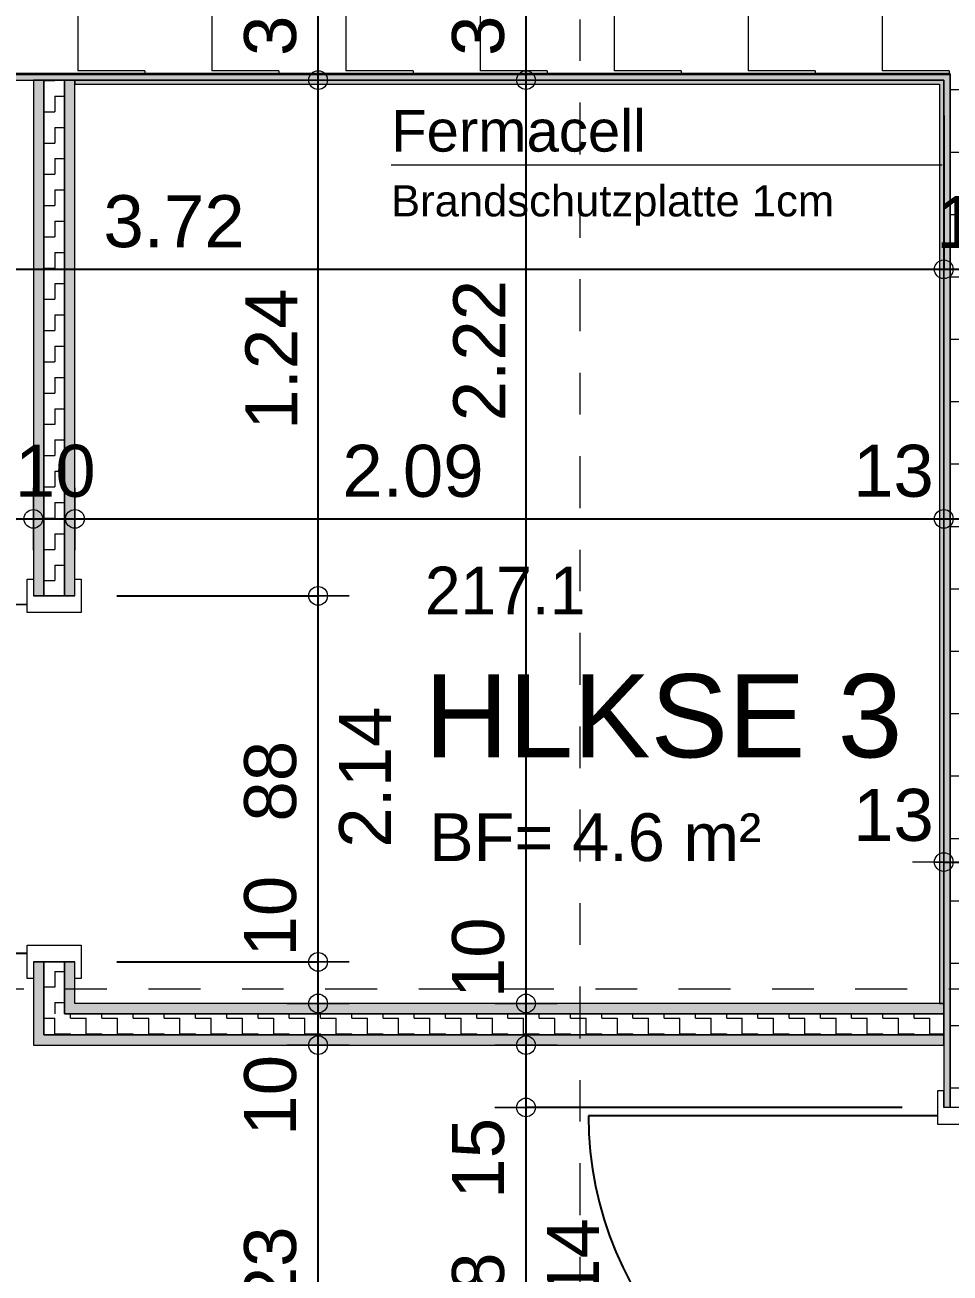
# Model space of a CAD drawing. Header units: metres. Extents: x -94.5 to -10.5, y 121.5 to 156.5.
# Drawn here: x -55.758 to -53.533, y 139.655 to 142.655 of the extents above; entities that cross this region are included whole.
import ezdxf

# ---------------------------------------------------------------- set-up
doc = ezdxf.new("R2010")
doc.units = ezdxf.units.M
doc.header["$PDMODE"] = 65
doc.linetypes.add('AUSGEZOGEN', pattern=[0])
doc.linetypes.add('GETRENNT2_S10', pattern=[0.255, 0.125, -0.065, 0, -0.065])
doc.layers.add('XR$1$_3808', color=7, linetype='Continuous')
for name, color, linetype, lineweight in [('XR$1$Bauachsen_grob', 7, 'GETRENNT2_S10', 13), ('XR$1$Daemmung', 7, 'AUSGEZOGEN', 18), ('XR$1$Holz_Innenverkleidung', 7, 'AUSGEZOGEN', 25), ('XR$1$Leichtbauwaende', 7, 'AUSGEZOGEN', 18), ('XR$1$Raumbezeichnung', 7, 'AUSGEZOGEN', 18), ('XR$1$Text_Werkplan_Ausfuehrung', 7, 'AUSGEZOGEN', 25), ('XR$1$Tuerblatt', 7, 'AUSGEZOGEN', 18), ('XR$1$Werkplan-_Ausfuehrungsmasse', 7, 'AUSGEZOGEN', 13)]:
    doc.layers.add(name, color=color, linetype=linetype, lineweight=lineweight)
doc.styles.add('ARIAL', font='ARIAL.TTF')
doc.dimstyles.new('_DIMSTYLE_3', dxfattribs={"dimtxt": 0.125, "dimasz": 0.15, "dimexe": 0, "dimexo": 0, "dimgap": 0.0625, "dimtad": 2, "dimrnd": 0.005, "dimzin": 4, "dimdsep": 46, "dimtxsty": 'ARIAL', "dimblk1": 'ALL_ML_KREIS', "dimblk2": 'ALL_ML_KREIS', "dimsah": 1, "dimcen": 0, "dimclrd": 256, "dimclre": 256, "dimclrt": 256, "dimadec": 0, "dimazin": 0, "dimtfac": 1, "dimtdec": 0, "dimtix": 1, "dimtmove": 2, "dimatfit": 3, "dimfxl": 0, "dimtzin": 0, "dimlwd": 0, "dimlwe": -1, "dimarcsym": 0})
doc.dimstyles.new('_DIMSTYLE_6', dxfattribs={"dimtxt": 0.125, "dimasz": 0.15, "dimexe": 0, "dimexo": 0, "dimgap": 0.0625, "dimtad": 2, "dimdec": 1, "dimlfac": 100, "dimrnd": 0.5, "dimzin": 4, "dimdsep": 46, "dimtxsty": 'ARIAL', "dimblk1": 'ALL_ML_KREIS', "dimblk2": 'ALL_ML_KREIS', "dimsah": 1, "dimcen": 0, "dimclrd": 256, "dimclre": 256, "dimclrt": 256, "dimadec": 0, "dimazin": 0, "dimtfac": 1, "dimtdec": 0, "dimtix": 1, "dimtmove": 2, "dimatfit": 3, "dimfxl": 0, "dimtvp": 1.2, "dimtzin": 0, "dimlwd": 0, "dimlwe": -1, "dimarcsym": 0})
doc.dimstyles.new('_DIMSTYLE_9', dxfattribs={"dimtxt": 0.125, "dimasz": 0.15, "dimexe": 0, "dimexo": 0, "dimgap": 0.0625, "dimtad": 2, "dimdec": 1, "dimlfac": 100, "dimrnd": 0.5, "dimzin": 4, "dimdsep": 46, "dimtxsty": 'ARIAL', "dimblk1": 'ALL_ML_KREIS', "dimblk2": 'ALL_ML_KREIS', "dimsah": 1, "dimcen": 0, "dimclrd": 256, "dimclre": 256, "dimclrt": 256, "dimadec": 0, "dimazin": 0, "dimtfac": 1, "dimtdec": 0, "dimtix": 1, "dimtmove": 2, "dimatfit": 3, "dimfxl": 0, "dimtzin": 0, "dimlwd": 0, "dimlwe": -1, "dimarcsym": 0})
pattern_1 = [(270, (0.07515, -0.07515), (0.037575, -0.037575), [0.037575, -0.037575]), (360, (0.07515, -0.07515), (0.037575, 0.037575), [0.037575, -0.037575])]

# ---------------------------------------------------------------- blocks, each defined once
blk = doc.blocks.new('ALL_ML_KREIS')
at = {"color": 0, "linetype": 'ByBlock', "lineweight": -2}
for p, q in [((0, -0.5), (0, 0.5)), ((-1, 0), (0.5, 0))]:
    blk.add_line(p, q, dxfattribs=at)
blk.add_circle((0, 0), 0.15, dxfattribs=at)
blk = doc.blocks.new('*D182')
at = {"layer": 'DEFPOINTS'}
for p in [(-53.4181, 142.538), (-53.5481, 142.523), (-53.5481, 140.6431)]:
    blk.add_point(p, dxfattribs=at)
at = {"layer": 'XR$1$Werkplan-_Ausfuehrungsmasse', "lineweight": -2}
for p, q in [((-53.5481, 140.6431), (-53.5481, 140.6431)), ((-53.5481, 140.6431), (-53.4181, 140.6431)), ((-53.4181, 140.6431), (-53.4181, 140.6431))]:
    blk.add_line(p, q, dxfattribs=at)
at = {"layer": 'XR$1$Werkplan-_Ausfuehrungsmasse', "xscale": 0.15, "yscale": 0.15, "zscale": 0.15, "rotation": 180}
blk.add_blockref('ALL_ML_KREIS', (-53.5481, 140.6431), dxfattribs=at)
at = {"layer": 'XR$1$Werkplan-_Ausfuehrungsmasse', "xscale": 0.15, "yscale": 0.15, "zscale": 0.15}
blk.add_blockref('ALL_ML_KREIS', (-53.4181, 140.6431), dxfattribs=at)
at = {"layer": 'XR$1$Werkplan-_Ausfuehrungsmasse', "insert": (-53.6694, 140.7556), "char_height": 0.125, "width": 0.5, "attachment_point": 5, "style": 'ARIAL'}
blk.add_mtext('\\A1;{\\A1;{13\\H0.082500;\\S^ ;}}', dxfattribs=at)
blk = doc.blocks.new('*D240')
at = {"layer": 'DEFPOINTS'}
for p in [(-53.5481, 140.203), (-55.0531, 138.973), (-53.5481, 138.973)]:
    blk.add_point(p, dxfattribs=at)
at = {"layer": 'XR$1$Werkplan-_Ausfuehrungsmasse', "lineweight": -2}
for p, q in [((-55.0531, 140.203), (-55.0531, 140.203)), ((-55.0531, 138.973), (-55.0531, 140.203)), ((-55.0531, 138.973), (-55.0531, 138.973))]:
    blk.add_line(p, q, dxfattribs=at)
at = {"layer": 'XR$1$Werkplan-_Ausfuehrungsmasse', "xscale": 0.15, "yscale": 0.15, "zscale": 0.15}
for p, rotation in [((-55.0531, 140.203), 90), ((-55.0531, 138.973), 270)]:
    blk.add_blockref('ALL_ML_KREIS', p, dxfattribs=dict(at, rotation=rotation))
at = {"layer": 'XR$1$Werkplan-_Ausfuehrungsmasse', "insert": (-55.1678, 139.5971), "char_height": 0.125, "width": 0.5, "attachment_point": 5, "rotation": 90, "style": 'ARIAL'}
blk.add_mtext('\\A1;{\\A1;{1.23\\H0.082500;\\S^ ;}}', dxfattribs=at)
blk = doc.blocks.new('*D241')
at = {"layer": 'DEFPOINTS'}
for p in [(-53.5481, 140.303), (-55.0531, 140.203), (-53.5481, 140.203)]:
    blk.add_point(p, dxfattribs=at)
at = {"layer": 'XR$1$Werkplan-_Ausfuehrungsmasse', "lineweight": -2}
for p, q in [((-55.0531, 140.303), (-55.0531, 140.303)), ((-55.0531, 140.203), (-55.0531, 140.303)), ((-55.0531, 140.203), (-55.0531, 140.203))]:
    blk.add_line(p, q, dxfattribs=at)
at = {"layer": 'XR$1$Werkplan-_Ausfuehrungsmasse', "xscale": 0.15, "yscale": 0.15, "zscale": 0.15}
for p, rotation in [((-55.0531, 140.303), 90), ((-55.0531, 140.203), 270)]:
    blk.add_blockref('ALL_ML_KREIS', p, dxfattribs=dict(at, rotation=rotation))
at = {"layer": 'XR$1$Werkplan-_Ausfuehrungsmasse', "insert": (-55.1677, 140.0822), "char_height": 0.125, "width": 0.5, "attachment_point": 5, "rotation": 90, "style": 'ARIAL'}
blk.add_mtext('\\A1;{\\A1;{10\\H0.082500;\\S^ ;}}', dxfattribs=at)
blk = doc.blocks.new('*D242')
at = {"layer": 'DEFPOINTS'}
for p in [(-55.6381, 140.403), (-55.0531, 140.303), (-53.5481, 140.303)]:
    blk.add_point(p, dxfattribs=at)
at = {"layer": 'XR$1$Werkplan-_Ausfuehrungsmasse', "lineweight": -2}
for p, q in [((-55.537, 140.403), (-55.0531, 140.403)), ((-55.0531, 140.303), (-55.0531, 140.403)), ((-55.0531, 140.303), (-55.0531, 140.303))]:
    blk.add_line(p, q, dxfattribs=at)
at = {"layer": 'XR$1$Werkplan-_Ausfuehrungsmasse', "xscale": 0.15, "yscale": 0.15, "zscale": 0.15}
for p, rotation in [((-55.0531, 140.403), 90), ((-55.0531, 140.303), 270)]:
    blk.add_blockref('ALL_ML_KREIS', p, dxfattribs=dict(at, rotation=rotation))
at = {"layer": 'XR$1$Werkplan-_Ausfuehrungsmasse', "insert": (-55.1677, 140.513), "char_height": 0.125, "width": 0.5, "attachment_point": 5, "rotation": 90, "style": 'ARIAL'}
blk.add_mtext('\\A1;{\\A1;{10\\H0.082500;\\S^ ;}}', dxfattribs=at)
blk = doc.blocks.new('*D243')
at = {"layer": 'DEFPOINTS'}
for p in [(-55.6381, 141.283), (-55.6381, 140.403), (-55.0531, 140.403)]:
    blk.add_point(p, dxfattribs=at)
at = {"layer": 'XR$1$Werkplan-_Ausfuehrungsmasse', "lineweight": -2}
for p, q in [((-55.537, 141.283), (-55.0531, 141.283)), ((-55.0531, 140.403), (-55.0531, 141.283)), ((-55.537, 140.403), (-55.0531, 140.403))]:
    blk.add_line(p, q, dxfattribs=at)
at = {"layer": 'XR$1$Werkplan-_Ausfuehrungsmasse', "xscale": 0.15, "yscale": 0.15, "zscale": 0.15}
for p, rotation in [((-55.0531, 141.283), 90), ((-55.0531, 140.403), 270)]:
    blk.add_blockref('ALL_ML_KREIS', p, dxfattribs=dict(at, rotation=rotation))
at = {"layer": 'XR$1$Werkplan-_Ausfuehrungsmasse', "insert": (-55.0026, 140.6773), "char_height": 0.125, "width": 0.00625, "attachment_point": 1, "rotation": 90, "line_spacing_factor": 0.60241, "style": 'ARIAL'}
blk.add_mtext('\\A1;{2.14\\H0.082500;\\S^ ;}', dxfattribs=at)
at = {"layer": 'XR$1$Werkplan-_Ausfuehrungsmasse', "insert": (-55.1677, 140.8373), "char_height": 0.125, "width": 0.5, "attachment_point": 5, "rotation": 90, "style": 'ARIAL'}
blk.add_mtext('\\A1;{\\A1;{88\\H0.082500;\\S^ ;}}', dxfattribs=at)
blk = doc.blocks.new('*D244')
at = {"layer": 'DEFPOINTS'}
for p in [(-53.5581, 142.523), (-55.6381, 141.283), (-55.0531, 141.283)]:
    blk.add_point(p, dxfattribs=at)
at = {"layer": 'XR$1$Werkplan-_Ausfuehrungsmasse', "lineweight": -2}
for p, q in [((-55.0531, 142.523), (-55.0531, 142.523)), ((-55.0531, 141.283), (-55.0531, 142.523)), ((-55.537, 141.283), (-55.0531, 141.283))]:
    blk.add_line(p, q, dxfattribs=at)
at = {"layer": 'XR$1$Werkplan-_Ausfuehrungsmasse', "xscale": 0.15, "yscale": 0.15, "zscale": 0.15}
for p, rotation in [((-55.0531, 142.523), 90), ((-55.0531, 141.283), 270)]:
    blk.add_blockref('ALL_ML_KREIS', p, dxfattribs=dict(at, rotation=rotation))
at = {"layer": 'XR$1$Werkplan-_Ausfuehrungsmasse', "insert": (-55.1656, 141.8523), "char_height": 0.125, "width": 0.5, "attachment_point": 5, "rotation": 90, "style": 'ARIAL'}
blk.add_mtext('\\A1;{\\A1;{1.24\\H0.082500;\\S^ ;}}', dxfattribs=at)
blk = doc.blocks.new('*D245')
at = {"layer": 'DEFPOINTS'}
for p in [(-61.6981, 142.843), (-55.0531, 142.523), (-53.5581, 142.523)]:
    blk.add_point(p, dxfattribs=at)
at = {"layer": 'XR$1$Werkplan-_Ausfuehrungsmasse', "lineweight": -2}
for p, q in [((-55.0531, 142.843), (-55.0531, 142.843)), ((-55.0531, 142.523), (-55.0531, 142.843)), ((-55.0531, 142.523), (-55.0531, 142.523))]:
    blk.add_line(p, q, dxfattribs=at)
at = {"layer": 'XR$1$Werkplan-_Ausfuehrungsmasse', "xscale": 0.15, "yscale": 0.15, "zscale": 0.15}
for p, rotation in [((-55.0531, 142.843), 90), ((-55.0531, 142.523), 270)]:
    blk.add_blockref('ALL_ML_KREIS', p, dxfattribs=dict(at, rotation=rotation))
at = {"layer": 'XR$1$Werkplan-_Ausfuehrungsmasse', "insert": (-55.1678, 142.678), "char_height": 0.125, "width": 0.5, "attachment_point": 5, "rotation": 90, "style": 'ARIAL'}
blk.add_mtext('\\A1;{\\A1;{32\\H0.082500;\\S^ ;}}', dxfattribs=at)
blk = doc.blocks.new('*D257')
at = {"layer": 'DEFPOINTS'}
for p in [(-59.6581, 142.523), (-55.7381, 142.523), (-59.6581, 141.4681)]:
    blk.add_point(p, dxfattribs=at)
at = {"layer": 'XR$1$Werkplan-_Ausfuehrungsmasse', "lineweight": -2}
for p, q in [((-59.6581, 141.4681), (-59.6581, 141.4681)), ((-59.6581, 141.4681), (-55.7381, 141.4681)), ((-55.7381, 141.4681), (-55.7381, 141.4681))]:
    blk.add_line(p, q, dxfattribs=at)
at = {"layer": 'XR$1$Werkplan-_Ausfuehrungsmasse', "xscale": 0.15, "yscale": 0.15, "zscale": 0.15, "rotation": 180}
blk.add_blockref('ALL_ML_KREIS', (-59.6581, 141.4681), dxfattribs=at)
at = {"layer": 'XR$1$Werkplan-_Ausfuehrungsmasse', "xscale": 0.15, "yscale": 0.15, "zscale": 0.15}
blk.add_blockref('ALL_ML_KREIS', (-55.7381, 141.4681), dxfattribs=at)
at = {"layer": 'XR$1$Werkplan-_Ausfuehrungsmasse', "insert": (-57.6884, 141.5828), "char_height": 0.125, "width": 0.5, "attachment_point": 5, "style": 'ARIAL'}
blk.add_mtext('\\A1;{\\A1;{3.92\\H0.082500;\\S^ ;}}', dxfattribs=at)
blk = doc.blocks.new('*D258')
at = {"layer": 'DEFPOINTS'}
for p in [(-55.7381, 142.523), (-55.6381, 142.523), (-55.7381, 141.4681)]:
    blk.add_point(p, dxfattribs=at)
at = {"layer": 'XR$1$Werkplan-_Ausfuehrungsmasse', "lineweight": -2}
for p, q in [((-55.7381, 141.4681), (-55.7381, 141.4681)), ((-55.7381, 141.4681), (-55.6381, 141.4681)), ((-55.6381, 141.4681), (-55.6381, 141.4681))]:
    blk.add_line(p, q, dxfattribs=at)
at = {"layer": 'XR$1$Werkplan-_Ausfuehrungsmasse', "xscale": 0.15, "yscale": 0.15, "zscale": 0.15, "rotation": 180}
blk.add_blockref('ALL_ML_KREIS', (-55.7381, 141.4681), dxfattribs=at)
at = {"layer": 'XR$1$Werkplan-_Ausfuehrungsmasse', "xscale": 0.15, "yscale": 0.15, "zscale": 0.15}
blk.add_blockref('ALL_ML_KREIS', (-55.6381, 141.4681), dxfattribs=at)
at = {"layer": 'XR$1$Werkplan-_Ausfuehrungsmasse', "insert": (-55.6853, 141.5827), "char_height": 0.125, "width": 0.5, "attachment_point": 5, "style": 'ARIAL'}
blk.add_mtext('\\A1;{\\A1;{10\\H0.082500;\\S^ ;}}', dxfattribs=at)
blk = doc.blocks.new('*D259')
at = {"layer": 'DEFPOINTS'}
for p in [(-55.6381, 142.523), (-53.5481, 142.523), (-55.6381, 141.4681)]:
    blk.add_point(p, dxfattribs=at)
at = {"layer": 'XR$1$Werkplan-_Ausfuehrungsmasse', "lineweight": -2}
for p, q in [((-55.6381, 141.4681), (-55.6381, 141.4681)), ((-55.6381, 141.4681), (-53.5481, 141.4681)), ((-53.5481, 141.4681), (-53.5481, 141.4681))]:
    blk.add_line(p, q, dxfattribs=at)
at = {"layer": 'XR$1$Werkplan-_Ausfuehrungsmasse', "xscale": 0.15, "yscale": 0.15, "zscale": 0.15, "rotation": 180}
blk.add_blockref('ALL_ML_KREIS', (-55.6381, 141.4681), dxfattribs=at)
at = {"layer": 'XR$1$Werkplan-_Ausfuehrungsmasse', "xscale": 0.15, "yscale": 0.15, "zscale": 0.15}
blk.add_blockref('ALL_ML_KREIS', (-53.5481, 141.4681), dxfattribs=at)
at = {"layer": 'XR$1$Werkplan-_Ausfuehrungsmasse', "insert": (-54.8249, 141.5827), "char_height": 0.125, "width": 0.5, "attachment_point": 5, "style": 'ARIAL'}
blk.add_mtext('\\A1;{\\A1;{2.09\\H0.082500;\\S^ ;}}', dxfattribs=at)
blk = doc.blocks.new('*D260')
at = {"layer": 'DEFPOINTS'}
for p in [(-53.5481, 142.523), (-53.4181, 142.523), (-53.5481, 141.4681)]:
    blk.add_point(p, dxfattribs=at)
at = {"layer": 'XR$1$Werkplan-_Ausfuehrungsmasse', "lineweight": -2}
for p, q in [((-53.5481, 141.4681), (-53.5481, 141.4681)), ((-53.5481, 141.4681), (-53.4181, 141.4681)), ((-53.4181, 141.4681), (-53.4181, 141.4681))]:
    blk.add_line(p, q, dxfattribs=at)
at = {"layer": 'XR$1$Werkplan-_Ausfuehrungsmasse', "xscale": 0.15, "yscale": 0.15, "zscale": 0.15, "rotation": 180}
blk.add_blockref('ALL_ML_KREIS', (-53.5481, 141.4681), dxfattribs=at)
at = {"layer": 'XR$1$Werkplan-_Ausfuehrungsmasse', "xscale": 0.15, "yscale": 0.15, "zscale": 0.15}
blk.add_blockref('ALL_ML_KREIS', (-53.4181, 141.4681), dxfattribs=at)
at = {"layer": 'XR$1$Werkplan-_Ausfuehrungsmasse', "insert": (-53.6694, 141.5828), "char_height": 0.125, "width": 0.5, "attachment_point": 5, "style": 'ARIAL'}
blk.add_mtext('\\A1;{\\A1;{13\\H0.082500;\\S^ ;}}', dxfattribs=at)
blk = doc.blocks.new('COMPLEXOBJECT_7')
at = {"layer": 'XR$1$Bauachsen_grob', "color": 8}
for p, q in [((-54.4231, 130.869), (-54.4231, 153.5024)), ((-80.9611, 140.338), (-13.4611, 140.338))]:
    blk.add_line(p, q, dxfattribs=at)
blk = doc.blocks.new('Tür_7_$F2')
at = {"layer": 'XR$1$_3808', "color": 7, "linetype": 'AUSGEZOGEN', "lineweight": -3}
blk.add_line((0.86, 0.03), (0.86, 0.87), dxfattribs=at)
at = {"layer": 'XR$1$_3808', "color": 7, "linetype": 'AUSGEZOGEN', "lineweight": 18}
for points in [[(0, -0.05), (0, -0.115), (-0.04, -0.115), (-0.04, -0.13), (0.04, -0.13), (0.04, 0.03), (-0.04, 0.03), (-0.04, 0.015), (0, 0.015), (0, -0.05)], [(0.84, -0.05), (0.84, -0.13), (0.92, -0.13), (0.92, -0.115), (0.88, -0.115), (0.88, 0.015), (0.92, 0.015), (0.92, 0.03), (0.84, 0.03), (0.84, -0.05)]]:
    blk.add_lwpolyline(points, close=True, dxfattribs=at)
at = {"layer": 'XR$1$_3808', "color": 7, "linetype": 'AUSGEZOGEN', "lineweight": -3}
blk.add_arc((0.86, 0.03), 0.84, 90, 180, dxfattribs=at)
blk = doc.blocks.new('*D513')
at = {"layer": 'DEFPOINTS'}
for p in [(-53.5581, 140.053), (-54.5531, 139.173), (-53.5581, 139.173)]:
    blk.add_point(p, dxfattribs=at)
at = {"layer": 'XR$1$Werkplan-_Ausfuehrungsmasse', "lineweight": -2}
for p, q in [((-53.6481, 140.053), (-54.5531, 140.053)), ((-54.5531, 139.173), (-54.5531, 140.053)), ((-53.6481, 139.173), (-54.5531, 139.173))]:
    blk.add_line(p, q, dxfattribs=at)
at = {"layer": 'XR$1$Werkplan-_Ausfuehrungsmasse', "xscale": 0.15, "yscale": 0.15, "zscale": 0.15}
for p, rotation in [((-54.5531, 140.053), 90), ((-54.5531, 139.173), 270)]:
    blk.add_blockref('ALL_ML_KREIS', p, dxfattribs=dict(at, rotation=rotation))
at = {"layer": 'XR$1$Werkplan-_Ausfuehrungsmasse', "insert": (-54.5026, 139.4473), "char_height": 0.125, "width": 0.00625, "attachment_point": 1, "rotation": 90, "line_spacing_factor": 0.60241, "style": 'ARIAL'}
blk.add_mtext('\\A1;{2.14\\H0.082500;\\S^ ;}', dxfattribs=at)
at = {"layer": 'XR$1$Werkplan-_Ausfuehrungsmasse', "insert": (-54.6677, 139.6073), "char_height": 0.125, "width": 0.5, "attachment_point": 5, "rotation": 90, "style": 'ARIAL'}
blk.add_mtext('\\A1;{\\A1;{88\\H0.082500;\\S^ ;}}', dxfattribs=at)
blk = doc.blocks.new('*D514')
at = {"layer": 'DEFPOINTS'}
for p in [(-53.5481, 140.203), (-54.5531, 140.053), (-53.5581, 140.053)]:
    blk.add_point(p, dxfattribs=at)
at = {"layer": 'XR$1$Werkplan-_Ausfuehrungsmasse', "lineweight": -2}
for p, q in [((-54.5531, 140.203), (-54.5531, 140.203)), ((-54.5531, 140.053), (-54.5531, 140.203)), ((-53.6481, 140.053), (-54.5531, 140.053))]:
    blk.add_line(p, q, dxfattribs=at)
at = {"layer": 'XR$1$Werkplan-_Ausfuehrungsmasse', "xscale": 0.15, "yscale": 0.15, "zscale": 0.15}
for p, rotation in [((-54.5531, 140.203), 90), ((-54.5531, 140.053), 270)]:
    blk.add_blockref('ALL_ML_KREIS', p, dxfattribs=dict(at, rotation=rotation))
at = {"layer": 'XR$1$Werkplan-_Ausfuehrungsmasse', "insert": (-54.6677, 139.9308), "char_height": 0.125, "width": 0.5, "attachment_point": 5, "rotation": 90, "style": 'ARIAL'}
blk.add_mtext('\\A1;{\\A1;{15\\H0.082500;\\S^ ;}}', dxfattribs=at)
blk = doc.blocks.new('*D515')
at = {"layer": 'DEFPOINTS'}
for p in [(-53.5481, 140.303), (-54.5531, 140.203), (-53.5481, 140.203)]:
    blk.add_point(p, dxfattribs=at)
at = {"layer": 'XR$1$Werkplan-_Ausfuehrungsmasse', "lineweight": -2}
for p, q in [((-54.5531, 140.303), (-54.5531, 140.303)), ((-54.5531, 140.203), (-54.5531, 140.303)), ((-54.5531, 140.203), (-54.5531, 140.203))]:
    blk.add_line(p, q, dxfattribs=at)
at = {"layer": 'XR$1$Werkplan-_Ausfuehrungsmasse', "xscale": 0.15, "yscale": 0.15, "zscale": 0.15}
for p, rotation in [((-54.5531, 140.303), 90), ((-54.5531, 140.203), 270)]:
    blk.add_blockref('ALL_ML_KREIS', p, dxfattribs=dict(at, rotation=rotation))
at = {"layer": 'XR$1$Werkplan-_Ausfuehrungsmasse', "insert": (-54.6677, 140.413), "char_height": 0.125, "width": 0.5, "attachment_point": 5, "rotation": 90, "style": 'ARIAL'}
blk.add_mtext('\\A1;{\\A1;{10\\H0.082500;\\S^ ;}}', dxfattribs=at)
blk = doc.blocks.new('*D516')
at = {"layer": 'DEFPOINTS'}
for p in [(-53.5581, 142.523), (-54.5531, 140.303), (-53.5481, 140.303)]:
    blk.add_point(p, dxfattribs=at)
at = {"layer": 'XR$1$Werkplan-_Ausfuehrungsmasse', "lineweight": -2}
for p, q in [((-54.5531, 142.523), (-54.5531, 142.523)), ((-54.5531, 140.303), (-54.5531, 142.523)), ((-54.5531, 140.303), (-54.5531, 140.303))]:
    blk.add_line(p, q, dxfattribs=at)
at = {"layer": 'XR$1$Werkplan-_Ausfuehrungsmasse', "xscale": 0.15, "yscale": 0.15, "zscale": 0.15}
for p, rotation in [((-54.5531, 142.523), 90), ((-54.5531, 140.303), 270)]:
    blk.add_blockref('ALL_ML_KREIS', p, dxfattribs=dict(at, rotation=rotation))
at = {"layer": 'XR$1$Werkplan-_Ausfuehrungsmasse', "insert": (-54.6656, 141.8727), "char_height": 0.125, "width": 0.5, "attachment_point": 5, "rotation": 90, "style": 'ARIAL'}
blk.add_mtext('\\A1;{\\A1;{2.22\\H0.082500;\\S^ ;}}', dxfattribs=at)
blk = doc.blocks.new('*D517')
at = {"layer": 'DEFPOINTS'}
for p in [(-57.2856, 142.843), (-54.5531, 142.523), (-53.5581, 142.523)]:
    blk.add_point(p, dxfattribs=at)
at = {"layer": 'XR$1$Werkplan-_Ausfuehrungsmasse', "lineweight": -2}
for p, q in [((-54.5531, 142.843), (-54.5531, 142.843)), ((-54.5531, 142.523), (-54.5531, 142.843)), ((-54.5531, 142.523), (-54.5531, 142.523))]:
    blk.add_line(p, q, dxfattribs=at)
at = {"layer": 'XR$1$Werkplan-_Ausfuehrungsmasse', "xscale": 0.15, "yscale": 0.15, "zscale": 0.15}
for p, rotation in [((-54.5531, 142.843), 90), ((-54.5531, 142.523), 270)]:
    blk.add_blockref('ALL_ML_KREIS', p, dxfattribs=dict(at, rotation=rotation))
at = {"layer": 'XR$1$Werkplan-_Ausfuehrungsmasse', "insert": (-54.6678, 142.678), "char_height": 0.125, "width": 0.5, "attachment_point": 5, "rotation": 90, "style": 'ARIAL'}
blk.add_mtext('\\A1;{\\A1;{32\\H0.082500;\\S^ ;}}', dxfattribs=at)
blk = doc.blocks.new('*D615')
at = {"layer": 'DEFPOINTS'}
for p in [(-57.2706, 142.523), (-53.5481, 142.523), (-57.2706, 142.0681)]:
    blk.add_point(p, dxfattribs=at)
at = {"layer": 'XR$1$Werkplan-_Ausfuehrungsmasse', "lineweight": -2}
for p, q in [((-57.2706, 142.4381), (-57.2706, 142.0681)), ((-53.5481, 142.4381), (-53.5481, 142.0681)), ((-57.2706, 142.0681), (-53.5481, 142.0681))]:
    blk.add_line(p, q, dxfattribs=at)
at = {"layer": 'XR$1$Werkplan-_Ausfuehrungsmasse', "xscale": 0.15, "yscale": 0.15, "zscale": 0.15, "rotation": 180}
blk.add_blockref('ALL_ML_KREIS', (-57.2706, 142.0681), dxfattribs=at)
at = {"layer": 'XR$1$Werkplan-_Ausfuehrungsmasse', "xscale": 0.15, "yscale": 0.15, "zscale": 0.15}
blk.add_blockref('ALL_ML_KREIS', (-53.5481, 142.0681), dxfattribs=at)
at = {"layer": 'XR$1$Werkplan-_Ausfuehrungsmasse', "insert": (-55.3997, 142.1828), "char_height": 0.125, "width": 0.5, "attachment_point": 5, "style": 'ARIAL'}
blk.add_mtext('\\A1;{\\A1;{3.72\\H0.082500;\\S^ ;}}', dxfattribs=at)
blk = doc.blocks.new('*D616')
at = {"layer": 'DEFPOINTS'}
for p in [(-53.4181, 142.538), (-53.5481, 142.523), (-53.5481, 142.0681)]:
    blk.add_point(p, dxfattribs=at)
at = {"layer": 'XR$1$Werkplan-_Ausfuehrungsmasse', "lineweight": -2}
for p, q in [((-53.5481, 142.4381), (-53.5481, 142.0681)), ((-53.4181, 142.4381), (-53.4181, 142.0681)), ((-53.5481, 142.0681), (-53.4181, 142.0681))]:
    blk.add_line(p, q, dxfattribs=at)
at = {"layer": 'XR$1$Werkplan-_Ausfuehrungsmasse', "xscale": 0.15, "yscale": 0.15, "zscale": 0.15, "rotation": 180}
blk.add_blockref('ALL_ML_KREIS', (-53.5481, 142.0681), dxfattribs=at)
at = {"layer": 'XR$1$Werkplan-_Ausfuehrungsmasse', "xscale": 0.15, "yscale": 0.15, "zscale": 0.15}
blk.add_blockref('ALL_ML_KREIS', (-53.4181, 142.0681), dxfattribs=at)
at = {"layer": 'XR$1$Werkplan-_Ausfuehrungsmasse', "insert": (-53.4694, 142.1806), "char_height": 0.125, "width": 0.5, "attachment_point": 5, "style": 'ARIAL'}
blk.add_mtext('\\A1;{\\A1;{13\\H0.082500;\\S^ ;}}', dxfattribs=at)
blk = doc.blocks.new('Tür_16_$F2')
at = {"layer": 'XR$1$_3808', "color": 7, "linetype": 'AUSGEZOGEN', "lineweight": -3}
blk.add_line((0.86, 0.04), (0.86, 0.88), dxfattribs=at)
at = {"layer": 'XR$1$_3808', "color": 7, "linetype": 'AUSGEZOGEN', "lineweight": 18}
for points in [[(0, -0.025), (0, -0.075), (-0.04, -0.075), (-0.04, -0.09), (0.04, -0.09), (0.04, 0.04), (-0.04, 0.04), (-0.04, 0.025), (0, 0.025), (0, -0.025)], [(0.84, -0.025), (0.84, -0.09), (0.92, -0.09), (0.92, -0.075), (0.88, -0.075), (0.88, 0.025), (0.92, 0.025), (0.92, 0.04), (0.84, 0.04), (0.84, -0.025)]]:
    blk.add_lwpolyline(points, close=True, dxfattribs=at)
at = {"layer": 'XR$1$_3808', "color": 7, "linetype": 'AUSGEZOGEN', "lineweight": -3}
blk.add_arc((0.86, 0.04), 0.84, 90, 180, dxfattribs=at)

msp = doc.modelspace()

# ---------------------------------------------------------------- hatches: boundary and pattern name
at = {"layer": 'XR$1$Daemmung', "lineweight": 13}
h = msp.add_hatch(dxfattribs=at)
h.set_pattern_fill('MUSTER', color=256, scale=0.16125, angle=180, style=0, pattern_type=2)
h.set_pattern_definition([(180, (-0.3225, -0.3225), (-0.16125, -0.16125), [0.16125, -0.16125]), (270, (-0.3225, -0.3225), (0.16125, -0.16125), [0.16125, -0.16125])])
h.paths.add_polyline_path([(-51.7981, 142.738), (-57.2706, 142.738), (-57.2706, 142.538), (-51.7981, 142.538)], flags=0)
at = {"layer": 'XR$1$Holz_Innenverkleidung', "lineweight": 13}
msp.add_hatch(color=35, dxfattribs=at).paths.add_polyline_path([(-53.5331, 142.538), (-57.2706, 142.538), (-57.2706, 142.523), (-53.5331, 142.523)])
at = {"layer": 'XR$1$Leichtbauwaende', "linetype": 'AUSGEZOGEN', "lineweight": 13}
h = msp.add_hatch(dxfattribs=at)
h.set_pattern_fill('MUSTER', color=256, scale=0.075, angle=270, style=0, pattern_type=2)
h.set_pattern_definition([(270, (0.15, -0.15), (0.075, -0.075), [0.075, -0.075]), (360, (0.15, -0.15), (0.075, 0.075), [0.075, -0.075])])
h.paths.add_polyline_path([(-53.5331, 142.538), (-53.5331, 140.053), (-53.4331, 140.053), (-53.4331, 142.538)], flags=0)
at = {"layer": 'XR$1$Leichtbauwaende', "lineweight": 13}
for color, points in [(9, [(-55.7381, 142.523), (-55.7381, 141.283), (-55.7131, 141.283), (-55.7131, 142.523)]), (9, [(-55.6631, 142.523), (-55.6631, 141.283), (-55.6381, 141.283), (-55.6381, 142.523)]), (254, [(-53.5481, 142.523), (-55.6381, 142.523), (-55.6381, 142.513), (-53.5481, 142.513)]), (254, [(-53.5481, 140.303), (-53.5481, 142.513), (-53.5581, 142.513), (-53.5581, 140.303)]), (9, [(-55.7131, 140.228), (-55.7131, 140.403), (-55.7381, 140.403), (-55.7381, 140.228)]), (9, [(-55.6381, 140.403), (-55.6631, 140.403), (-55.6631, 140.303), (-55.6381, 140.303)]), (9, [(-55.6631, 140.278), (-53.5481, 140.278), (-53.5481, 140.303), (-55.6631, 140.303)]), (9, [(-55.7381, 140.203), (-53.5481, 140.203), (-53.5481, 140.228), (-55.7381, 140.228)])]:
    msp.add_hatch(color=color, dxfattribs=at).paths.add_polyline_path(points)
h = msp.add_hatch(dxfattribs=at)
h.set_pattern_fill('MUSTER', color=256, scale=0.037575, angle=270, style=0, pattern_type=2)
h.set_pattern_definition(pattern_1)
h.paths.add_polyline_path([(-55.7131, 142.523), (-55.7131, 141.283), (-55.6631, 141.283), (-55.6631, 142.523)], flags=0)
at = {"layer": 'XR$1$Leichtbauwaende', "linetype": 'AUSGEZOGEN', "lineweight": 13}
msp.add_hatch(color=35, dxfattribs=at).paths.add_polyline_path([(-53.5481, 142.523), (-53.5481, 140.053), (-53.5331, 140.053), (-53.5331, 142.523)])
at = {"layer": 'XR$1$Leichtbauwaende', "lineweight": 13}
h = msp.add_hatch(dxfattribs=at)
h.set_pattern_fill('MUSTER', color=256, scale=0.037575, angle=270, style=0, pattern_type=2)
h.set_pattern_definition(pattern_1)
h.paths.add_polyline_path([(-55.6631, 140.278), (-55.6631, 140.403), (-55.7131, 140.403), (-55.7131, 140.278)], flags=0)
h = msp.add_hatch(dxfattribs=at)
h.set_pattern_fill('MUSTER', color=256, scale=0.037575, style=0, pattern_type=2)
h.set_pattern_definition([(0, (0.07515, 0.07515), (0.037575, 0.037575), [0.037575, -0.037575]), (90, (0.07515, 0.07515), (-0.037575, 0.037575), [0.037575, -0.037575])])
h.paths.add_polyline_path([(-55.7131, 140.228), (-53.5481, 140.228), (-53.5481, 140.278), (-55.7131, 140.278)], flags=0)

# ---------------------------------------------------------------- linework, layer by layer
at = {"layer": 'XR$1$Daemmung', "lineweight": 35}
msp.add_line((-57.2706, 142.538), (-53.5331, 142.538), dxfattribs=at)
at = {"layer": 'XR$1$Holz_Innenverkleidung', "lineweight": 18}
for p, q in [((-53.5331, 142.538), (-57.2706, 142.538)), ((-53.5331, 142.523), (-53.5331, 142.538)), ((-57.2706, 142.523), (-55.7381, 142.523)), ((-55.7381, 142.523), (-55.7131, 142.523)), ((-55.7131, 142.523), (-55.6631, 142.523)), ((-55.6631, 142.523), (-55.6381, 142.523)), ((-55.6381, 142.523), (-53.5481, 142.523))]:
    msp.add_line(p, q, dxfattribs=at)
at = {"layer": 'XR$1$Leichtbauwaende', "linetype": 'AUSGEZOGEN', "lineweight": 18}
for p, q in [((-53.5331, 142.538), (-53.5331, 142.523)), ((-53.5481, 142.523), (-53.5481, 142.513)), ((-53.5481, 142.513), (-53.5481, 140.303)), ((-53.5331, 142.523), (-53.5331, 140.053)), ((-53.5331, 140.053), (-53.5331, 142.523)), ((-53.5481, 140.303), (-53.5481, 140.278)), ((-53.5481, 140.278), (-53.5481, 140.228)), ((-53.5481, 140.228), (-53.5481, 140.203)), ((-53.5481, 140.203), (-53.5481, 140.053)), ((-53.5331, 140.053), (-53.5481, 140.053)), ((-53.4331, 140.053), (-53.5331, 140.053))]:
    msp.add_line(p, q, dxfattribs=at)
at = {"layer": 'XR$1$Leichtbauwaende'}
for p, q in [((-55.7381, 142.523), (-55.7381, 141.283)), ((-55.7131, 142.523), (-55.7381, 142.523)), ((-55.7131, 141.283), (-55.7131, 142.523)), ((-55.7131, 142.523), (-55.7131, 141.283)), ((-55.6631, 142.523), (-55.7131, 142.523)), ((-55.6631, 142.523), (-55.6631, 141.283)), ((-55.6381, 142.523), (-55.6631, 142.523)), ((-55.6631, 141.283), (-55.6631, 142.523)), ((-55.6381, 142.513), (-55.6381, 142.523)), ((-53.5481, 142.523), (-55.6381, 142.523)), ((-55.6381, 142.523), (-55.6381, 142.513)), ((-55.6381, 141.283), (-55.6381, 142.513)), ((-55.6381, 142.513), (-53.5581, 142.513)), ((-53.5581, 142.513), (-53.5581, 140.303)), ((-53.5481, 142.513), (-53.5481, 142.523)), ((-53.5481, 140.303), (-53.5481, 142.513)), ((-55.7131, 141.283), (-55.7381, 141.283)), ((-55.6631, 141.283), (-55.7131, 141.283)), ((-55.6381, 141.283), (-55.6631, 141.283)), ((-55.7381, 140.403), (-55.7131, 140.403)), ((-55.7381, 140.403), (-55.7381, 140.228)), ((-55.7131, 140.403), (-55.6631, 140.403)), ((-55.7131, 140.278), (-55.7131, 140.403)), ((-55.7131, 140.403), (-55.7131, 140.278)), ((-55.6631, 140.403), (-55.6381, 140.403)), ((-55.6631, 140.403), (-55.6631, 140.303)), ((-55.6631, 140.303), (-55.6631, 140.403)), ((-55.6381, 140.303), (-55.6381, 140.403)), ((-55.6631, 140.278), (-55.6631, 140.303)), ((-55.6631, 140.303), (-55.6631, 140.278)), ((-53.5581, 140.303), (-55.6381, 140.303)), ((-53.5581, 140.303), (-53.5481, 140.303)), ((-53.5481, 140.303), (-53.5581, 140.303)), ((-53.5481, 140.278), (-53.5481, 140.303)), ((-55.7131, 140.228), (-55.7131, 140.278)), ((-55.7131, 140.278), (-55.7131, 140.228)), ((-55.6631, 140.278), (-53.5481, 140.278)), ((-53.5481, 140.278), (-55.6631, 140.278)), ((-53.5481, 140.228), (-53.5481, 140.278)), ((-55.7381, 140.228), (-55.7381, 140.203)), ((-53.5481, 140.228), (-55.7131, 140.228)), ((-55.7131, 140.228), (-53.5481, 140.228)), ((-53.5481, 140.203), (-53.5481, 140.228)), ((-55.7381, 140.203), (-53.5481, 140.203))]:
    msp.add_line(p, q, dxfattribs=at)
at = {"layer": 'XR$1$Text_Werkplan_Ausfuehrung', "color": 7, "linetype": 'AUSGEZOGEN', "lineweight": 13}
msp.add_line((-53.5519, 142.3185), (-54.8776, 142.3185), dxfattribs=at)

# ---------------------------------------------------------------- block references
at = {"layer": 'XR$1$Bauachsen_grob', "color": 8}
msp.add_blockref('COMPLEXOBJECT_7', (0, 0), dxfattribs=at)
at = {"layer": 'XR$1$Tuerblatt', "color": 7, "linetype": 'AUSGEZOGEN', "lineweight": 13, "xscale": -1, "rotation": 89.99999999999999}
msp.add_blockref('Tür_16_$F2', (-55.7131, 141.283), dxfattribs=at)
at = {"layer": 'XR$1$Tuerblatt', "color": 7, "linetype": 'AUSGEZOGEN', "lineweight": 13, "rotation": 90}
msp.add_blockref('Tür_7_$F2', (-53.5331, 139.173), dxfattribs=at)

# ---------------------------------------------------------------- texts
at = {"layer": 'XR$1$Raumbezeichnung', "style": 'ARIAL'}
for s, insert, char_height, width, attachment_point in [('\\W0.96;217.1', (-54.7963, 141.2382), 0.115, 0.45965, 7), ('\\W1.00;HLKSE\\~3', (-54.797, 140.8919), 0.2, 1.253519, 7), ('\\W1.00;BF=\\~4.6\\~m²', (-54.7862, 140.7603), 0.115, 0.856684, 1)]:
    msp.add_mtext(s, dxfattribs=dict(at, insert=insert, char_height=char_height, width=width, attachment_point=attachment_point))
at = {"layer": 'XR$1$Text_Werkplan_Ausfuehrung', "color": 7, "insert": (-54.8776, 142.451), "char_height": 0.1, "width": 1.310201, "attachment_point": 1, "line_spacing_factor": 1.084337, "style": 'ARIAL'}
msp.add_mtext('{\\fArial|i0|b0;\\H0.100000;\\W1.000000;\\C7;Fermacell}\\P{\\fArial|i0|b0;\\H0.075000;\\W1.000000;\\C1;Brandschutzplatte 1cm}\\P', dxfattribs=at)

# ---------------------------------------------------------------- dimensions: what is measured, and where the dimension line sits
at = {"layer": 'XR$1$Werkplan-_Ausfuehrungsmasse'}
for base, p1, p2, dimstyle, picture, middle in [((-55.0531, 142.843), (-55.0531, 142.523), (-55.0531, 142.843), '_DIMSTYLE_6', '*D245', (-55.1678, 142.678)), ((-54.5531, 142.843), (-54.5531, 142.523), (-54.5531, 142.843), '_DIMSTYLE_6', '*D517', (-54.6678, 142.678)), ((-55.0531, 142.523), (-55.537, 141.283), (-55.0531, 142.523), '_DIMSTYLE_3', '*D244', (-55.1656, 141.8523)), ((-54.5531, 142.523), (-54.5531, 140.303), (-54.5531, 142.523), '_DIMSTYLE_3', '*D516', (-54.6656, 141.8727)), ((-55.0531, 140.403), (-55.0531, 140.303), (-55.537, 140.403), '_DIMSTYLE_6', '*D242', (-55.1677, 140.513)), ((-54.5531, 140.303), (-54.5531, 140.203), (-54.5531, 140.303), '_DIMSTYLE_6', '*D515', (-54.6677, 140.413)), ((-55.0531, 140.303), (-55.0531, 140.203), (-55.0531, 140.303), '_DIMSTYLE_6', '*D241', (-55.1677, 140.0822)), ((-55.0531, 140.203), (-55.0531, 138.973), (-55.0531, 140.203), '_DIMSTYLE_3', '*D240', (-55.1678, 139.5971)), ((-54.5531, 140.203), (-53.6481, 140.053), (-54.5531, 140.203), '_DIMSTYLE_6', '*D514', (-54.6677, 139.9308))]:
    dim = msp.add_linear_dim(base=base, p1=p1, p2=p2, angle=90, dimstyle=dimstyle, override={"dimpost": '<>', "dimclrd": 256, "dimclre": 256, "dimclrt": 256, "dimlwd": 0, "dimlwe": 65535}, dxfattribs=at)
    dim.commit()
    dim.dimension.update_dxf_attribs({"geometry": picture, "text_midpoint": middle, "dimtype": 160})
for base, p1, p2, dimstyle, picture, middle in [((-53.4181, 140.6431), (-53.5481, 140.6431), (-53.4181, 140.6431), '_DIMSTYLE_6', '*D182', (-53.6694, 140.7556)), ((-53.4181, 142.0681), (-53.5481, 142.4381), (-53.4181, 142.4381), '_DIMSTYLE_6', '*D616', (-53.4694, 142.1806)), ((-55.7381, 141.4681), (-59.6581, 141.4681), (-55.7381, 141.4681), '_DIMSTYLE_3', '*D257', (-57.6884, 141.5828)), ((-53.5481, 142.0681), (-57.2706, 142.4381), (-53.5481, 142.4381), '_DIMSTYLE_3', '*D615', (-55.3997, 142.1828)), ((-55.6381, 141.4681), (-55.7381, 141.4681), (-55.6381, 141.4681), '_DIMSTYLE_6', '*D258', (-55.6853, 141.5827)), ((-53.5481, 141.4681), (-55.6381, 141.4681), (-53.5481, 141.4681), '_DIMSTYLE_3', '*D259', (-54.8249, 141.5827)), ((-53.4181, 141.4681), (-53.5481, 141.4681), (-53.4181, 141.4681), '_DIMSTYLE_6', '*D260', (-53.6694, 141.5828))]:
    dim = msp.add_linear_dim(base=base, p1=p1, p2=p2, dimstyle=dimstyle, override={"dimpost": '<>', "dimclrd": 256, "dimclre": 256, "dimclrt": 256, "dimlwd": 0, "dimlwe": 65535}, dxfattribs=at)
    dim.commit()
    dim.dimension.update_dxf_attribs({"geometry": picture, "text_midpoint": middle, "dimtype": 160})
for base, p1, p2, picture, middle in [((-55.0531, 141.283), (-55.537, 140.403), (-55.537, 141.283), '*D243', (-55.1677, 140.8373)), ((-54.5531, 140.053), (-53.6481, 139.173), (-53.6481, 140.053), '*D513', (-54.6677, 139.6073))]:
    dim = msp.add_linear_dim(base=base, p1=p1, p2=p2, angle=90, text='<>\\X\\A1;{2.14\\H0.082500;\\S^ ;}', dimstyle='_DIMSTYLE_9', override={"dimpost": '<>', "dimclrd": 256, "dimclre": 256, "dimclrt": 256, "dimlwd": 0, "dimlwe": 65535}, dxfattribs=at)
    dim.commit()
    dim.dimension.update_dxf_attribs({"geometry": picture, "text_midpoint": middle, "dimtype": 160})

doc.saveas('drawing.dxf')
